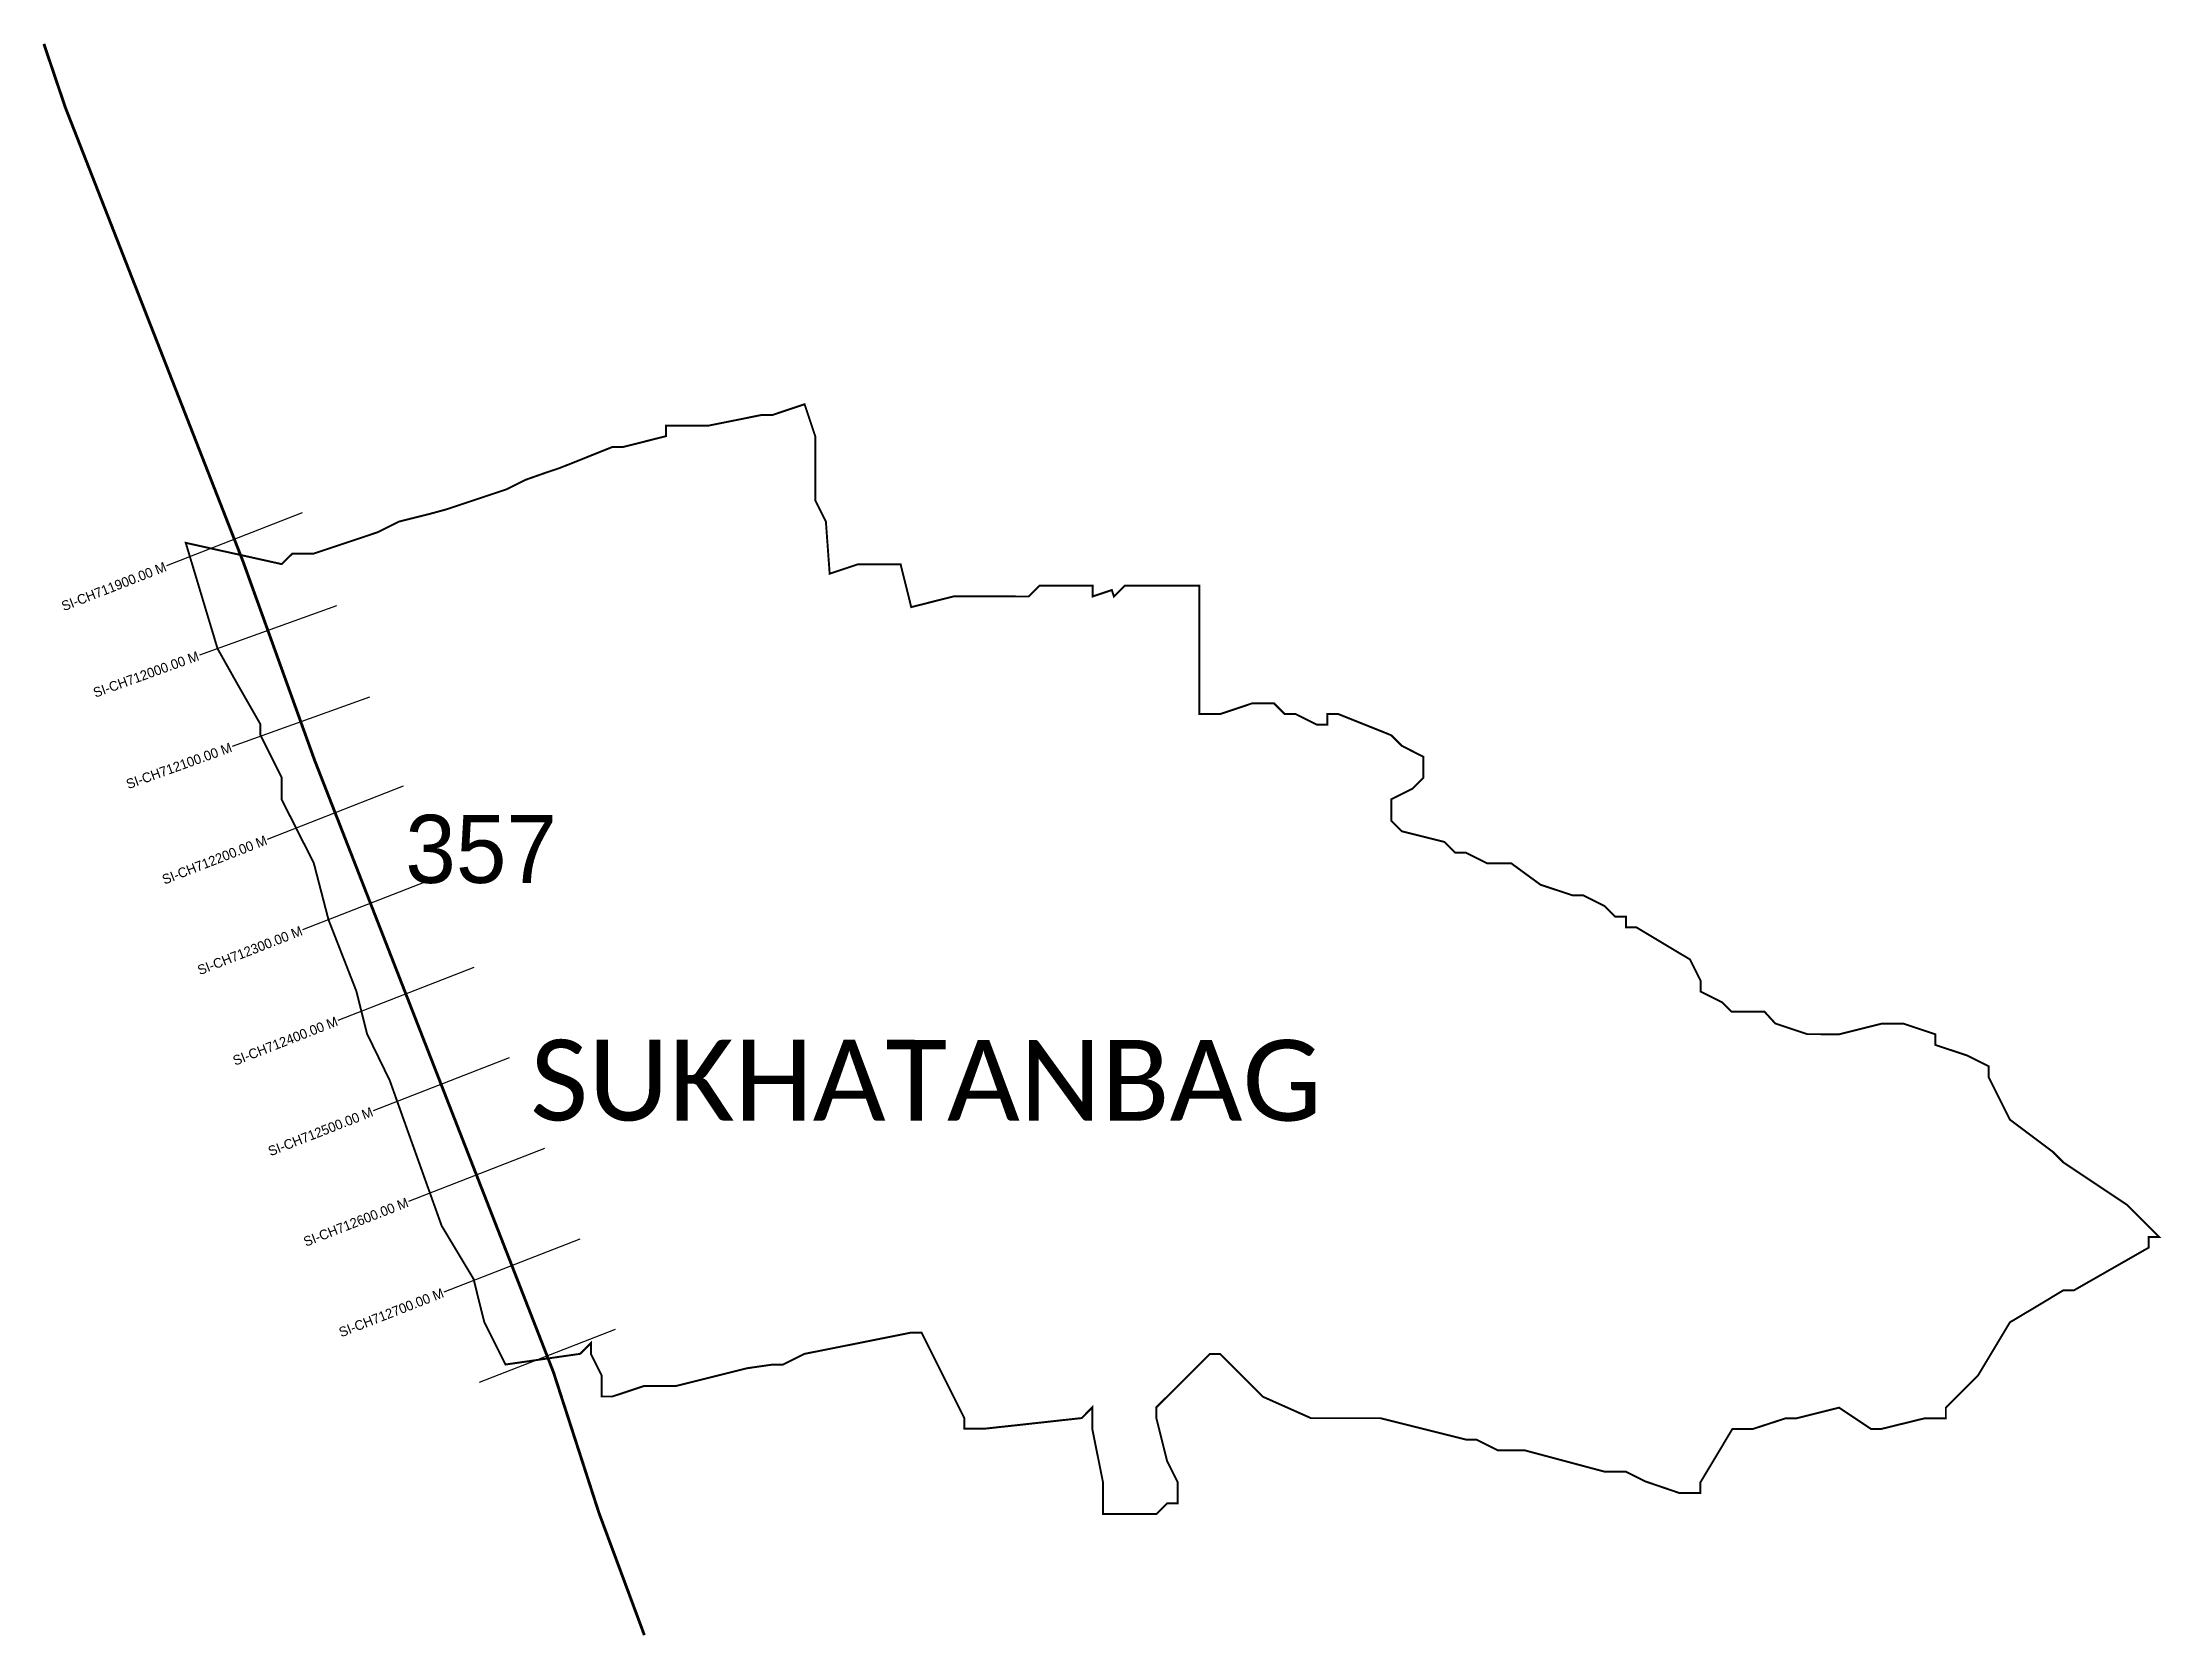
# Model space of a CAD drawing. Header units: metres. Extents: x 353356 to 355537, y 1750415 to 1752056.
import ezdxf
from ezdxf.enums import TextEntityAlignment as Align

# ---------------------------------------------------------------- set-up
doc = ezdxf.new("R2010")
doc.units = ezdxf.units.M
for name, color, linetype in [('CS', 134, 'Continuous'), ('CSMark', 6, 'Continuous'), ('NATURALLY PROTECTED', 3, 'Continuous'), ('VILLAGE NAME', 250, 'Continuous')]:
    doc.layers.add(name, color=color, linetype=linetype)

msp = doc.modelspace()

# ---------------------------------------------------------------- linework, layer by layer
at = {"color": 6, "const_width": 2}
msp.add_lwpolyline([(353504, 1751540.7), (353602.8, 1751518.8), (353613.8, 1751529.7), (353635.8, 1751529.7), (353693.7, 1751549), (353701.7, 1751551.7), (353723.6, 1751562.6), (353755.1, 1751570.5), (353771.4, 1751574.9), (353833.4, 1751595.5), (353853, 1751605.3), (353875.4, 1751613.2), (353888.3, 1751617.5), (353899.5, 1751621.9), (353932.7, 1751635.2), (353943.2, 1751639.4), (353954.2, 1751639.4), (353998.1, 1751650.4), (353998.1, 1751661.3), (354042, 1751661.3), (354096.9, 1751672.3), (354107.9, 1751672.3), (354140.8, 1751683.3), (354151.8, 1751650.3), (354151.8, 1751584.4), (354162.7, 1751562.5), (354166.6, 1751508.9), (354195.6, 1751518.6), (354239.6, 1751518.6), (354250.5, 1751474.6), (354294.4, 1751485.6), (354371.3, 1751485.5), (354382.3, 1751496.5), (354437.2, 1751496.5), (354437.1, 1751485.5), (354456.9, 1751492.1), (354459.1, 1751485.5), (354470.1, 1751496.5), (354546.9, 1751496.5), (354546.9, 1751364.7), (354568.9, 1751364.7), (354601.8, 1751375.7), (354623.7, 1751375.7), (354634.7, 1751364.7), (354645.7, 1751364.7), (354667.7, 1751353.7), (354678.6, 1751353.7), (354678.6, 1751364.7), (354689.6, 1751364.7), (354737.6, 1751345.5), (354744.5, 1751342.7), (354755.5, 1751331.7), (354777.4, 1751320.7), (354777.4, 1751298.8), (354766.4, 1751287.8), (354744.5, 1751276.8), (354744.4, 1751254.9), (354755.4, 1751243.9), (354799.3, 1751232.9), (354810.3, 1751221.9), (354821.3, 1751221.9), (354828.9, 1751218.1), (354843.3, 1751210.9), (354868, 1751210.9), (354897, 1751189.7), (354898.1, 1751188.9), (354909.9, 1751185), (354931.1, 1751178), (354942, 1751178), (354958.4, 1751169.8), (354964, 1751167), (354975, 1751156), (354986, 1751156), (354986, 1751145), (354996.9, 1751145), (355038.4, 1751120.1), (355051.8, 1751112.1), (355062.8, 1751090.1), (355062.8, 1751079.1), (355084.7, 1751068.1), (355094.6, 1751058.2), (355128.6, 1751058.2), (355139.6, 1751046.2), (355172.5, 1751035.2), (355205.5, 1751035.1), (355249.4, 1751046.1), (355271.3, 1751046.1), (355304.3, 1751035.1), (355304.3, 1751024.1), (355337.2, 1751013.2), (355359.1, 1751002.2), (355359.1, 1750991.2), (355381.1, 1750947.2), (355425, 1750914.3), (355436, 1750903.3), (355485.9, 1750870), (355501.8, 1750859.4), (355534.7, 1750826.4), (355523.7, 1750826.4), (355523.7, 1750815.5), (355501.2, 1750802.6), (355446.9, 1750771.6), (355435.9, 1750771.6), (355409.2, 1750755.5), (355381, 1750738.7), (355348.1, 1750683.8), (355315.1, 1750650.9), (355315.1, 1750639.9), (355293.1, 1750639.9), (355248.7, 1750629), (355238.2, 1750629), (355205.3, 1750650.9), (355161.4, 1750640), (355150.4, 1750640), (355116.6, 1750629), (355095.5, 1750629), (355062.6, 1750574.1), (355062.6, 1750563.2), (355040.6, 1750563.2), (355005.7, 1750575.1), (354985.7, 1750585.1), (354963.8, 1750585.1), (354881.4, 1750607.1), (354854, 1750607.1), (354832, 1750618.1), (354821.1, 1750618.1), (354802.5, 1750622.8), (354776.1, 1750629.4), (354733.3, 1750640.1), (354661.9, 1750640.1), (354612.5, 1750662.1), (354568.6, 1750706), (354557.6, 1750706), (354502.7, 1750651.2), (354502.7, 1750640.2), (354509.9, 1750611.5), (354513.7, 1750596.3), (354524.6, 1750574.3), (354524.6, 1750552.4), (354513.7, 1750552.4), (354502.7, 1750541.4), (354462.3, 1750541.4), (354447.8, 1750541.4), (354447.8, 1750574.3), (354436.8, 1750629.2), (354436.8, 1750651.2), (354425.9, 1750640.2), (354363.1, 1750633.3), (354326.2, 1750629.3), (354305.1, 1750629.3), (354305.1, 1750640.3), (354292.3, 1750665.9), (354261.2, 1750728.1), (354250.3, 1750728.1), (354140.5, 1750706.2), (354118.5, 1750695.2), (354107.5, 1750695.2), (354081.2, 1750691.4), (354026.1, 1750677.6), (354008.7, 1750673.3), (353975.8, 1750673.3), (353949.1, 1750664.4), (353942.9, 1750662.4), (353931.9, 1750662.4), (353931.9, 1750684.3), (353920.9, 1750706.3), (353920.9, 1750717.3), (353909.9, 1750706.3), (353833.1, 1750695.3), (353811.1, 1750739.2), (353806.8, 1750756.5), (353800.2, 1750783.2), (353779.4, 1750817.9), (353767.3, 1750838.1), (353729.9, 1750942.7), (353713.9, 1750987.6), (353690.5, 1751035.7), (353685, 1751057.7), (353679.5, 1751079.6), (353650.9, 1751152.9), (353635.7, 1751211.4), (353602.7, 1751276.6), (353602.7, 1751299.2), (353590.8, 1751323.2), (353580.8, 1751343.1), (353580.8, 1751354.1), (353556.3, 1751397), (353536.7, 1751431.9), (353504, 1751540.7)], dxfattribs=at)
at = {"layer": 'CS'}
for p, q in [((353623.9, 1751571.7), (353484.2, 1751517.1)), ((353659.1, 1751475.9), (353518, 1751425.1)), ((353693, 1751381.9), (353551.8, 1751331)), ((353727.6, 1751290.2), (353587.9, 1751235.6)), ((353764, 1751197), (353624.2, 1751142.5)), ((353800.3, 1751103.9), (353660.6, 1751049.3)), ((353836.7, 1751010.7), (353697, 1750956.2)), ((353873.1, 1750917.6), (353733.3, 1750863)), ((353909.4, 1750824.4), (353769.7, 1750769.9)), ((353945.8, 1750731.3), (353806, 1750676.7))]:
    msp.add_line(p, q, dxfattribs=at)
at = {"layer": 'NATURALLY PROTECTED', "const_width": 3, "flags": 128}
msp.add_lwpolyline([(353358, 1752054.1), (353380.2, 1751988.4), (353449.5, 1751811.4), (353497.2, 1751689.6), (353563, 1751521.4), (353636.5, 1751317.3), (353714.9, 1751116.5), (353799.1, 1750900.7), (353847.7, 1750776.3), (353882.3, 1750687.6), (353929.1, 1750542.9), (353975.9, 1750416.9)], dxfattribs=at)

# ---------------------------------------------------------------- texts
at = {"insert": (353729.9, 1751260.8), "char_height": 70, "attachment_point": 1}
msp.add_mtext_dynamic_manual_height_columns('357', width=95.172, gutter_width=1, heights=[34.7], dxfattribs=at)
at = {"layer": 'CSMark'}
for s, rotation, p in [('SI-CH711900.00 M', 21.375, (353483.3, 1751516.7)), ('SI-CH712000.00 M', 19.798, (353517, 1751424.8)), ('SI-CH712100.00 M', 19.798, (353550.9, 1751330.7)), ('SI-CH712200.00 M', 21.3229, (353586.9, 1751235.3)), ('SI-CH712300.00 M', 21.3229, (353623.3, 1751142.1)), ('SI-CH712400.00 M', 21.3229, (353659.7, 1751049)), ('SI-CH712500.00 M', 21.3229, (353696, 1750955.8)), ('SI-CH712600.00 M', 21.3229, (353732.4, 1750862.7)), ('SI-CH712700.00 M', 21.3229, (353768.8, 1750769.5))]:
    msp.add_text(s, height=10, rotation=rotation, dxfattribs=at).set_placement(p, align=Align.MIDDLE_RIGHT)
at = {"layer": 'VILLAGE NAME', "insert": (353858.6, 1751029.5), "char_height": 83.12, "attachment_point": 1, "rotation": 359.9793}
msp.add_mtext_dynamic_manual_height_columns('{\\fCalibri|b0|i0|c0|p34;SUKHATANBAG}', width=820.213, gutter_width=415.6, heights=[0], dxfattribs=at)

doc.saveas('drawing.dxf')
